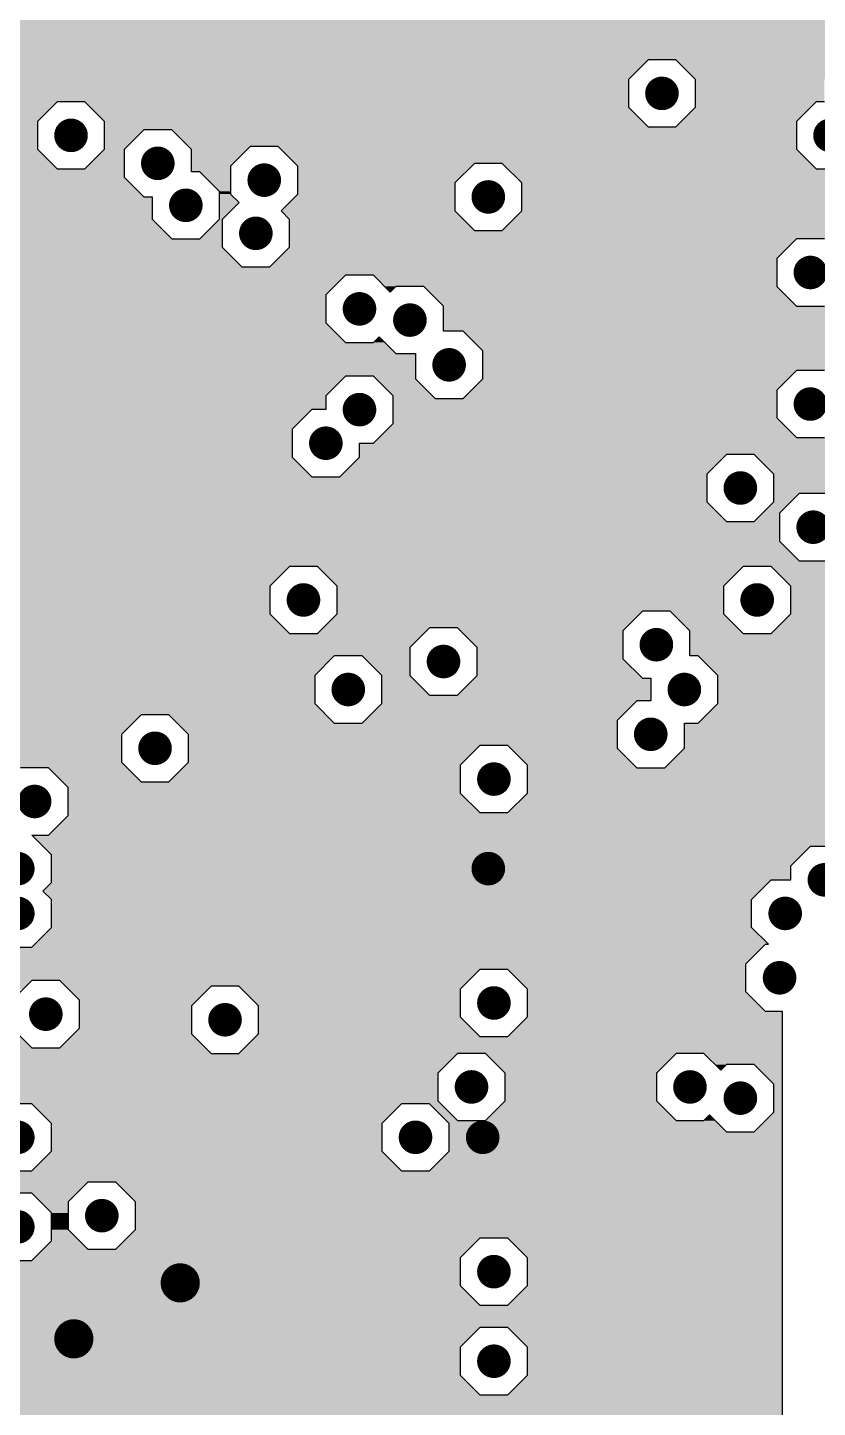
# Model space of a CAD drawing. Extents: x 295 to 953, y 10 to 290.
# Drawn here: x 611.83 to 640.03, y 111.55 to 160.85 of the extents above; entities that cross this region are included whole.
import ezdxf

# ---------------------------------------------------------------- set-up
doc = ezdxf.new("R2010")
doc.units = 0
doc.header["$LTSCALE"] = 5
doc.header["$MEASUREMENT"] = 0
doc.layers.get('0').update_dxf_attribs({"linetype": 'CONTINUOUS', "lineweight": 25})
doc.layers.add('17_GND_GBR', color=3, linetype='CONTINUOUS')

msp = doc.modelspace()

# ---------------------------------------------------------------- linework, layer by layer
for points, const_width in [([(634.178, 158.5, 1), (634.778, 158.5, 1)], 0.6), ([(613.078, 157, 1), (613.678, 157, 1)], 0.6), ([(640.178, 157, 1), (640.778, 157, 1)], 0.6), ([(616.178, 156, 1), (616.778, 156, 1)], 0.6), ([(619.978, 155.4, 1), (620.578, 155.4, 1)], 0.6), ([(627.978, 154.8, 1), (628.578, 154.8, 1)], 0.6), ([(617.178, 154.5, 1), (617.778, 154.5, 1)], 0.6), ([(619.678, 153.5, 1), (620.278, 153.5, 1)], 0.6), ([(639.478, 152.1, 1), (640.078, 152.1, 1)], 0.6), ([(623.378, 150.8, 1), (623.978, 150.8, 1)], 0.6), ([(625.178, 150.4, 1), (625.778, 150.4, 1)], 0.6), ([(626.578, 148.8, 1), (627.178, 148.8, 1)], 0.6), ([(639.478, 147.4, 1), (640.078, 147.4, 1)], 0.6), ([(623.378, 147.2, 1), (623.978, 147.2, 1)], 0.6), ([(622.178, 146, 1), (622.778, 146, 1)], 0.6), ([(636.978, 144.4, 1), (637.578, 144.4, 1)], 0.6), ([(639.578, 143, 1), (640.178, 143, 1)], 0.6), ([(621.378, 140.4, 1), (621.978, 140.4, 1)], 0.6), ([(637.578, 140.4, 1), (638.178, 140.4, 1)], 0.6), ([(633.978, 138.8, 1), (634.578, 138.8, 1)], 0.6), ([(626.378, 138.2, 1), (626.978, 138.2, 1)], 0.6), ([(622.978, 137.2, 1), (623.578, 137.2, 1)], 0.6), ([(634.978, 137.2, 1), (635.578, 137.2, 1)], 0.6), ([(633.778, 135.6, 1), (634.378, 135.6, 1)], 0.6), ([(616.078, 135.1, 1), (616.678, 135.1, 1)], 0.6), ([(628.178, 134, 1), (628.778, 134, 1)], 0.6), ([(611.778, 133.2, 1), (612.378, 133.2, 1)], 0.6), ([(611.178, 130.8, 1), (611.778, 130.8, 1)], 0.6), ([(627.978, 130.8, 1), (628.578, 130.8, 1)], 0.6), ([(639.978, 130.4, 1), (640.578, 130.4, 1)], 0.6), ([(611.178, 129.2, 1), (611.778, 129.2, 1)], 0.6), ([(638.578, 129.2, 1), (639.178, 129.2, 1)], 0.6), ([(638.378, 126.9, 1), (638.978, 126.9, 1)], 0.6), ([(628.178, 126, 1), (628.778, 126, 1)], 0.6), ([(612.178, 125.6, 1), (612.778, 125.6, 1)], 0.6), ([(618.578, 125.4, 1), (619.178, 125.4, 1)], 0.6), ([(627.378, 123, 1), (627.978, 123, 1)], 0.6), ([(635.178, 123, 1), (635.778, 123, 1)], 0.6), ([(636.978, 122.6, 1), (637.578, 122.6, 1)], 0.6), ([(611.178, 121.2, 1), (611.778, 121.2, 1)], 0.6), ([(625.378, 121.2, 1), (625.978, 121.2, 1)], 0.6), ([(627.778, 121.2, 1), (628.378, 121.2, 1)], 0.6), ([(614.178, 118.4, 1), (614.778, 118.4, 1)], 0.6), ([(611.178, 118, 1), (611.778, 118, 1)], 0.6), ([(628.178, 116.4, 1), (628.778, 116.4, 1)], 0.6), ([(616.928, 116, 1), (617.628, 116, 1)], 0.7), ([(613.128, 114, 1), (613.828, 114, 1)], 0.7), ([(628.178, 113.2, 1), (628.778, 113.2, 1)], 0.6)]:
    msp.add_lwpolyline(points, format="xyb", close=True, dxfattribs=dict(const_width=const_width))
at = {"layer": '17_GND_GBR', "color": 7}
for p, q in [((633.98, 159.7), (633.278, 158.998)), ((634.976, 159.7), (633.98, 159.7)), ((635.678, 158.998), (634.976, 159.7)), ((633.278, 158.998), (633.278, 158.002)), ((635.678, 158.002), (635.678, 158.998)), ((612.88, 158.2), (612.178, 157.498)), ((613.876, 158.2), (612.88, 158.2)), ((614.578, 157.498), (613.876, 158.2)), ((633.278, 158.002), (633.98, 157.3)), ((634.976, 157.3), (635.678, 158.002)), ((639.98, 158.2), (639.278, 157.498)), ((640.278, 158.2), (639.98, 158.2)), ((612.178, 157.498), (612.178, 156.502)), ((614.578, 156.502), (614.578, 157.498)), ((633.98, 157.3), (634.976, 157.3)), ((639.278, 157.498), (639.278, 156.502)), ((615.98, 157.2), (615.278, 156.498)), ((616.976, 157.2), (615.98, 157.2)), ((617.678, 156.498), (616.976, 157.2)), ((612.178, 156.502), (612.88, 155.8)), ((613.876, 155.8), (614.578, 156.502)), ((615.278, 156.498), (615.278, 155.502)), ((617.678, 155.7), (617.678, 156.498)), ((619.78, 156.6), (619.078, 155.898)), ((620.776, 156.6), (619.78, 156.6)), ((621.478, 155.898), (620.776, 156.6)), ((639.278, 156.502), (639.98, 155.8)), ((612.88, 155.8), (613.876, 155.8)), ((619.078, 155.898), (619.078, 154.902)), ((621.478, 154.902), (621.478, 155.898)), ((627.78, 156), (627.078, 155.298)), ((628.776, 156), (627.78, 156)), ((629.478, 155.298), (628.776, 156)), ((639.98, 155.8), (640.976, 155.8)), ((615.278, 155.502), (615.98, 154.8)), ((617.976, 155.7), (617.678, 155.7)), ((618.678, 154.998), (617.976, 155.7)), ((627.078, 155.298), (627.078, 154.302)), ((629.478, 154.302), (629.478, 155.298)), ((618.678, 154.002), (618.678, 154.998)), ((619.078, 154.902), (619.38, 154.6)), ((620.876, 154.3), (621.478, 154.902)), ((615.98, 154.8), (616.278, 154.8)), ((616.278, 154.8), (616.278, 154.002)), ((619.38, 154.6), (618.778, 153.998)), ((616.278, 154.002), (616.98, 153.3)), ((617.976, 153.3), (618.678, 154.002)), ((618.778, 153.998), (618.778, 153.002)), ((621.178, 153.998), (620.876, 154.3)), ((621.178, 153.002), (621.178, 153.998)), ((627.078, 154.302), (627.78, 153.6)), ((628.776, 153.6), (629.478, 154.302)), ((627.78, 153.6), (628.776, 153.6)), ((616.98, 153.3), (617.976, 153.3)), ((618.778, 153.002), (619.48, 152.3)), ((620.476, 152.3), (621.178, 153.002)), ((639.28, 153.3), (638.578, 152.598)), ((640.276, 153.3), (639.28, 153.3)), ((638.578, 152.598), (638.578, 151.602)), ((619.48, 152.3), (620.476, 152.3)), ((623.18, 152), (622.478, 151.298)), ((624.176, 152), (623.18, 152)), ((624.778, 151.398), (624.176, 152)), ((624.98, 151.6), (624.778, 151.398)), ((625.976, 151.6), (624.98, 151.6)), ((626.678, 150.898), (625.976, 151.6)), ((638.578, 151.602), (639.28, 150.9)), ((622.478, 151.298), (622.478, 150.302)), ((626.678, 150), (626.678, 150.898)), ((639.28, 150.9), (640.276, 150.9)), ((622.478, 150.302), (623.18, 149.6)), ((627.376, 150), (626.678, 150)), ((628.078, 149.298), (627.376, 150)), ((623.18, 149.6), (624.176, 149.6)), ((624.176, 149.6), (624.378, 149.802)), ((624.378, 149.802), (624.98, 149.2)), ((624.98, 149.2), (625.678, 149.2)), ((625.678, 149.2), (625.678, 148.302)), ((628.078, 148.302), (628.078, 149.298)), ((623.18, 148.4), (622.478, 147.698)), ((624.176, 148.4), (623.18, 148.4)), ((624.878, 147.698), (624.176, 148.4)), ((639.28, 148.6), (638.578, 147.898)), ((640.276, 148.6), (639.28, 148.6)), ((625.678, 148.302), (626.38, 147.6)), ((627.376, 147.6), (628.078, 148.302)), ((622.478, 147.698), (622.478, 147.2)), ((624.878, 146.702), (624.878, 147.698)), ((626.38, 147.6), (627.376, 147.6)), ((638.578, 147.898), (638.578, 146.902)), ((621.98, 147.2), (621.278, 146.498)), ((622.478, 147.2), (621.98, 147.2)), ((621.278, 146.498), (621.278, 145.502)), ((624.176, 146), (624.878, 146.702)), ((638.578, 146.902), (639.28, 146.2)), ((623.678, 146), (624.176, 146)), ((623.678, 145.502), (623.678, 146)), ((639.28, 146.2), (640.276, 146.2)), ((621.278, 145.502), (621.98, 144.8)), ((622.976, 144.8), (623.678, 145.502)), ((636.78, 145.6), (636.078, 144.898)), ((637.776, 145.6), (636.78, 145.6)), ((638.478, 144.898), (637.776, 145.6)), ((621.98, 144.8), (622.976, 144.8)), ((636.078, 144.898), (636.078, 143.902)), ((638.478, 143.902), (638.478, 144.898)), ((639.38, 144.2), (638.678, 143.498)), ((640.376, 144.2), (639.38, 144.2)), ((636.078, 143.902), (636.78, 143.2)), ((637.776, 143.2), (638.478, 143.902)), ((638.678, 143.498), (638.678, 142.502)), ((636.78, 143.2), (637.776, 143.2)), ((638.678, 142.502), (639.38, 141.8)), ((621.18, 141.6), (620.478, 140.898)), ((622.176, 141.6), (621.18, 141.6)), ((622.878, 140.898), (622.176, 141.6)), ((637.38, 141.6), (636.678, 140.898)), ((638.376, 141.6), (637.38, 141.6)), ((639.078, 140.898), (638.376, 141.6)), ((639.38, 141.8), (640.376, 141.8)), ((620.478, 140.898), (620.478, 139.902)), ((622.878, 139.902), (622.878, 140.898)), ((636.678, 140.898), (636.678, 139.902)), ((639.078, 139.902), (639.078, 140.898)), ((620.478, 139.902), (621.18, 139.2)), ((622.176, 139.2), (622.878, 139.902)), ((633.78, 140), (633.078, 139.298)), ((634.776, 140), (633.78, 140)), ((635.478, 139.298), (634.776, 140)), ((636.678, 139.902), (637.38, 139.2)), ((638.376, 139.2), (639.078, 139.902)), ((621.18, 139.2), (622.176, 139.2)), ((626.18, 139.4), (625.478, 138.698)), ((627.176, 139.4), (626.18, 139.4)), ((627.878, 138.698), (627.176, 139.4)), ((633.078, 139.298), (633.078, 138.302)), ((635.478, 138.4), (635.478, 139.298)), ((637.38, 139.2), (638.376, 139.2)), ((625.478, 138.698), (625.478, 137.702)), ((627.878, 137.702), (627.878, 138.698)), ((622.78, 138.4), (622.078, 137.698)), ((623.776, 138.4), (622.78, 138.4)), ((624.478, 137.698), (623.776, 138.4)), ((633.078, 138.302), (633.78, 137.6)), ((635.776, 138.4), (635.478, 138.4)), ((636.478, 137.698), (635.776, 138.4)), ((622.078, 137.698), (622.078, 136.702)), ((624.478, 136.702), (624.478, 137.698)), ((625.478, 137.702), (626.18, 137)), ((627.176, 137), (627.878, 137.702)), ((633.78, 137.6), (634.078, 137.6)), ((634.078, 137.6), (634.078, 136.8)), ((636.478, 136.702), (636.478, 137.698)), ((622.078, 136.702), (622.78, 136)), ((623.776, 136), (624.478, 136.702)), ((626.18, 137), (627.176, 137)), ((633.58, 136.8), (632.878, 136.098)), ((634.078, 136.8), (633.58, 136.8)), ((635.776, 136), (636.478, 136.702)), ((615.88, 136.3), (615.178, 135.598)), ((616.876, 136.3), (615.88, 136.3)), ((617.578, 135.598), (616.876, 136.3)), ((632.878, 136.098), (632.878, 135.102)), ((615.178, 135.598), (615.178, 134.602)), ((617.578, 134.602), (617.578, 135.598)), ((622.78, 136), (623.776, 136)), ((635.278, 136), (635.776, 136)), ((635.278, 135.102), (635.278, 136)), ((627.98, 135.2), (627.278, 134.498)), ((628.976, 135.2), (627.98, 135.2)), ((629.678, 134.498), (628.976, 135.2)), ((632.878, 135.102), (633.58, 134.4)), ((634.576, 134.4), (635.278, 135.102)), ((615.178, 134.602), (615.88, 133.9)), ((616.876, 133.9), (617.578, 134.602)), ((612.576, 134.4), (611.58, 134.4)), ((613.278, 133.698), (612.576, 134.4)), ((627.278, 134.498), (627.278, 133.502)), ((629.678, 133.502), (629.678, 134.498)), ((633.58, 134.4), (634.576, 134.4)), ((613.278, 132.702), (613.278, 133.698)), ((615.88, 133.9), (616.876, 133.9)), ((627.278, 133.502), (627.98, 132.8)), ((628.976, 132.8), (629.678, 133.502)), ((612.576, 132), (613.278, 132.702)), ((627.98, 132.8), (628.976, 132.8)), ((611.976, 132), (612.576, 132)), ((612.678, 131.298), (611.976, 132)), ((612.678, 130.302), (612.678, 131.298)), ((639.078, 130.898), (639.78, 131.6)), ((639.78, 131.6), (640.776, 131.6)), ((639.078, 130.4), (639.078, 130.898)), ((612.376, 130), (612.678, 130.302)), ((637.678, 129.698), (638.38, 130.4)), ((638.38, 130.4), (639.078, 130.4)), ((612.678, 129.698), (612.376, 130)), ((612.678, 128.702), (612.678, 129.698)), ((637.678, 128.702), (637.678, 129.698)), ((611.976, 128), (612.678, 128.702)), ((638.28, 128.1), (637.678, 128.702)), ((610.98, 128), (611.976, 128)), ((637.478, 127.398), (638.18, 128.1)), ((638.18, 128.1), (638.28, 128.1)), ((627.98, 127.2), (627.278, 126.498)), ((628.976, 127.2), (627.98, 127.2)), ((629.678, 126.498), (628.976, 127.2)), ((637.478, 126.402), (637.478, 127.398)), ((611.98, 126.8), (611.278, 126.098)), ((612.976, 126.8), (611.98, 126.8)), ((613.678, 126.098), (612.976, 126.8)), ((618.38, 126.6), (617.678, 125.898)), ((619.376, 126.6), (618.38, 126.6)), ((620.078, 125.898), (619.376, 126.6)), ((627.278, 126.498), (627.278, 125.502)), ((629.678, 125.502), (629.678, 126.498)), ((638.18, 125.7), (637.478, 126.402)), ((613.678, 125.102), (613.678, 126.098)), ((617.678, 125.898), (617.678, 124.902)), ((620.078, 124.902), (620.078, 125.898)), ((627.278, 125.502), (627.98, 124.8)), ((628.976, 124.8), (629.678, 125.502)), ((638.778, 125.7), (638.18, 125.7)), ((638.778, 84.3), (638.778, 125.7)), ((611.278, 125.102), (611.98, 124.4)), ((612.976, 124.4), (613.678, 125.102)), ((617.678, 124.902), (618.38, 124.2)), ((619.376, 124.2), (620.078, 124.902)), ((627.98, 124.8), (628.976, 124.8)), ((611.98, 124.4), (612.976, 124.4)), ((618.38, 124.2), (619.376, 124.2)), ((627.18, 124.2), (626.478, 123.498)), ((628.176, 124.2), (627.18, 124.2)), ((628.878, 123.498), (628.176, 124.2)), ((634.98, 124.2), (634.278, 123.498)), ((635.976, 124.2), (634.98, 124.2)), ((636.578, 123.598), (635.976, 124.2)), ((636.78, 123.8), (636.578, 123.598)), ((637.776, 123.8), (636.78, 123.8)), ((638.478, 123.098), (637.776, 123.8)), ((626.478, 123.498), (626.478, 122.502)), ((628.878, 122.502), (628.878, 123.498)), ((634.278, 123.498), (634.278, 122.502)), ((638.478, 122.102), (638.478, 123.098)), ((611.976, 122.4), (610.98, 122.4)), ((612.678, 121.698), (611.976, 122.4)), ((625.18, 122.4), (624.478, 121.698)), ((626.176, 122.4), (625.18, 122.4)), ((626.878, 121.698), (626.176, 122.4)), ((626.478, 122.502), (627.18, 121.8)), ((628.176, 121.8), (628.878, 122.502)), ((634.278, 122.502), (634.98, 121.8)), ((627.18, 121.8), (628.176, 121.8)), ((634.98, 121.8), (635.976, 121.8)), ((635.976, 121.8), (636.178, 122.002)), ((636.178, 122.002), (636.78, 121.4)), ((637.776, 121.4), (638.478, 122.102)), ((612.678, 120.702), (612.678, 121.698)), ((624.478, 121.698), (624.478, 120.702)), ((626.878, 120.702), (626.878, 121.698)), ((636.78, 121.4), (637.776, 121.4)), ((611.976, 120), (612.678, 120.702)), ((624.478, 120.702), (625.18, 120)), ((626.176, 120), (626.878, 120.702)), ((610.98, 120), (611.976, 120)), ((625.18, 120), (626.176, 120)), ((613.98, 119.6), (613.278, 118.898)), ((614.976, 119.6), (613.98, 119.6)), ((615.678, 118.898), (614.976, 119.6)), ((611.976, 119.2), (610.98, 119.2)), ((612.678, 118.498), (611.976, 119.2)), ((613.278, 118.898), (613.278, 117.902)), ((615.678, 117.902), (615.678, 118.898)), ((612.678, 117.502), (612.678, 118.498)), ((613.278, 117.902), (613.98, 117.2)), ((614.976, 117.2), (615.678, 117.902)), ((611.976, 116.8), (612.678, 117.502)), ((627.98, 117.6), (627.278, 116.898)), ((628.976, 117.6), (627.98, 117.6)), ((629.678, 116.898), (628.976, 117.6)), ((613.98, 117.2), (614.976, 117.2)), ((627.278, 116.898), (627.278, 115.902)), ((629.678, 115.902), (629.678, 116.898)), ((610.98, 116.8), (611.976, 116.8)), ((627.278, 115.902), (627.98, 115.2)), ((628.976, 115.2), (629.678, 115.902)), ((627.98, 115.2), (628.976, 115.2)), ((627.98, 114.4), (627.278, 113.698)), ((628.976, 114.4), (627.98, 114.4)), ((629.678, 113.698), (628.976, 114.4)), ((627.278, 113.698), (627.278, 112.702)), ((629.678, 112.702), (629.678, 113.698)), ((627.278, 112.702), (627.98, 112)), ((628.976, 112), (629.678, 112.702)), ((627.98, 112), (628.976, 112))]:
    msp.add_line(p, q, dxfattribs=at)
for points in [[(572.678, 160.502), (572.678, 161.2), (645.282, 160.502), (645.98, 161.2)], [(572.572, 160.396), (572.674, 160.498), (645.278, 160.396), (645.278, 160.498)], [(572.714, 160.39), (572.572, 160.396), (645.278, 160.39), (645.278, 160.396)], [(572.674, 160.498), (572.678, 160.502), (645.278, 160.498), (645.282, 160.502)], [(572.946, 160.354), (572.714, 160.39), (645.278, 160.354), (645.278, 160.39)], [(573.176, 160.298), (572.946, 160.354), (645.278, 160.298), (645.278, 160.354)], [(573.396, 160.218), (573.176, 160.298), (645.278, 160.218), (645.278, 160.298)], [(573.61, 160.118), (573.396, 160.218), (645.278, 160.118), (645.278, 160.218)], [(573.639, 160.1), (573.61, 160.118), (645.278, 160.1), (645.278, 160.118)], [(596.376, 159.7), (595.976, 160.1), (645.278, 159.7), (645.278, 160.1)], [(596.678, 159.398), (596.376, 159.7), (633.678, 159.398), (633.98, 159.7)], [(596.376, 159.7), (596.376, 159.7), (633.98, 159.7), (634.976, 159.7)], [(596.678, 158.998), (596.678, 159.398), (633.278, 158.998), (633.678, 159.398)], [(635.678, 158.998), (634.976, 159.7), (640.278, 158.998), (640.98, 159.7)], [(634.976, 159.7), (634.976, 159.7), (640.98, 159.7), (641.976, 159.7)], [(596.678, 158.402), (596.678, 158.998), (633.278, 158.402), (633.278, 158.998)], [(635.678, 158.2), (635.678, 158.998), (640.278, 158.2), (640.278, 158.998)], [(596.476, 158.2), (596.678, 158.402), (633.278, 158.2), (633.278, 158.402)], [(595.976, 157.7), (596.476, 158.2), (612.38, 157.7), (612.88, 158.2)], [(596.476, 158.2), (596.476, 158.2), (612.88, 158.2), (613.876, 158.2)], [(614.074, 158.002), (613.876, 158.2), (633.278, 158.002), (633.278, 158.2)], [(614.578, 157.498), (614.074, 158.002), (633.782, 157.498), (633.278, 158.002)], [(635.174, 157.498), (635.678, 158.002), (639.278, 157.498), (639.782, 158.002)], [(635.678, 158.002), (635.678, 158.2), (639.782, 158.002), (639.98, 158.2)], [(635.678, 158.2), (635.678, 158.2), (639.98, 158.2), (640.278, 158.2)], [(574.842, 157.6), (574.858, 157.7), (612.28, 157.6), (612.38, 157.7)], [(589.678, 157.498), (589.576, 157.6), (612.178, 157.498), (612.28, 157.6)], [(590.278, 156.898), (589.678, 157.498), (612.178, 156.898), (612.178, 157.498)], [(614.578, 157.3), (614.578, 157.498), (633.98, 157.3), (633.782, 157.498)], [(614.578, 157.2), (614.578, 157.3), (639.278, 157.2), (639.278, 157.3)], [(614.578, 157.3), (614.578, 157.3), (634.776, 157.3), (633.98, 157.3)], [(634.976, 157.3), (635.174, 157.498), (639.278, 157.3), (639.278, 157.498)], [(590.278, 156.502), (590.278, 156.898), (612.178, 156.502), (612.178, 156.898)], [(614.578, 156.502), (614.578, 157.2), (615.282, 156.502), (615.98, 157.2)], [(614.578, 157.2), (614.578, 157.2), (615.98, 157.2), (616.976, 157.2)], [(617.576, 156.6), (616.976, 157.2), (639.278, 156.6), (639.278, 157.2)], [(590.278, 156.106), (590.278, 156.502), (612.576, 156.106), (612.178, 156.502)], [(613.876, 155.8), (614.574, 156.498), (615.278, 155.8), (615.278, 156.498)], [(614.574, 156.498), (614.578, 156.502), (615.278, 156.498), (615.282, 156.502)], [(617.678, 156.498), (617.576, 156.6), (619.678, 156.498), (619.78, 156.6)], [(617.576, 156.6), (617.576, 156.6), (619.78, 156.6), (620.776, 156.6)], [(617.678, 155.898), (617.678, 156.498), (619.078, 155.898), (619.678, 156.498)], [(620.874, 156.502), (620.776, 156.6), (639.278, 156.502), (639.278, 156.6)], [(621.376, 156), (620.874, 156.502), (639.78, 156), (639.278, 156.502)], [(589.976, 155.6), (590.176, 155.8), (615.278, 155.6), (615.278, 155.8)], [(590.176, 155.8), (590.278, 155.902), (612.88, 155.8), (612.778, 155.902)], [(590.278, 155.902), (590.278, 156.106), (612.778, 155.902), (612.576, 156.106)], [(617.678, 155.7), (617.678, 155.898), (619.078, 155.7), (619.078, 155.898)], [(621.478, 155.898), (621.376, 156), (627.678, 155.898), (627.78, 156)], [(621.376, 156), (621.376, 156), (627.78, 156), (628.776, 156)], [(621.478, 155.298), (621.478, 155.898), (627.078, 155.298), (627.678, 155.898)], [(628.976, 155.8), (628.776, 156), (639.98, 155.8), (639.78, 156)], [(629.478, 155.298), (628.976, 155.8), (668.778, 155.298), (669.28, 155.8)], [(628.976, 155.8), (628.976, 155.8), (640.276, 155.8), (639.98, 155.8)], [(589.576, 155.2), (589.878, 155.502), (615.58, 155.2), (615.278, 155.502)], [(589.878, 155.502), (589.976, 155.6), (615.278, 155.502), (615.278, 155.6)], [(618.678, 154.998), (617.976, 155.7), (619.078, 154.998), (619.078, 155.7)], [(621.478, 154.902), (621.478, 155.298), (627.078, 154.902), (627.078, 155.298)], [(629.478, 154.302), (629.478, 155.298), (668.778, 154.302), (668.778, 155.298)], [(553.678, 154.8), (553.678, 155.2), (615.98, 154.8), (615.58, 155.2)], [(618.678, 154.902), (618.678, 154.998), (619.078, 154.902), (619.078, 154.998)], [(618.678, 154.6), (618.678, 154.902), (619.38, 154.6), (619.078, 154.902)], [(620.878, 154.302), (621.478, 154.902), (627.078, 154.302), (627.078, 154.902)], [(553.678, 154.002), (553.678, 154.8), (616.278, 154.002), (616.278, 154.8)], [(553.678, 154.8), (553.678, 154.8), (616.278, 154.8), (615.98, 154.8)], [(618.678, 154.002), (618.678, 154.6), (618.782, 154.002), (619.38, 154.6)], [(553.678, 153.406), (553.678, 154.002), (616.876, 153.406), (616.278, 154.002)], [(617.976, 153.3), (618.674, 153.998), (618.778, 153.3), (618.778, 153.998)], [(618.674, 153.998), (618.678, 154.002), (618.778, 153.998), (618.782, 154.002)], [(620.876, 154.3), (620.878, 154.302), (627.08, 154.3), (627.078, 154.302)], [(621.178, 153.998), (620.876, 154.3), (627.382, 153.998), (627.08, 154.3)], [(621.178, 153.6), (621.178, 153.998), (627.78, 153.6), (627.382, 153.998)], [(628.976, 153.8), (629.478, 154.302), (669.28, 153.8), (668.778, 154.302)], [(553.678, 153.3), (553.678, 153.406), (616.98, 153.3), (616.876, 153.406)], [(621.178, 153.3), (621.178, 153.6), (794.278, 153.3), (794.278, 153.6)], [(628.776, 153.6), (628.976, 153.8), (669.48, 153.6), (669.28, 153.8)], [(553.678, 153.002), (553.678, 153.3), (618.778, 153.002), (618.778, 153.3)], [(553.678, 152.406), (553.678, 153.002), (619.376, 152.406), (618.778, 153.002)], [(620.774, 152.598), (621.178, 153.002), (638.578, 152.598), (638.982, 153.002)], [(621.178, 153.002), (621.178, 153.3), (638.982, 153.002), (639.28, 153.3)], [(621.178, 153.3), (621.178, 153.3), (639.28, 153.3), (640.276, 153.3)], [(553.678, 152.3), (553.678, 152.406), (619.48, 152.3), (619.376, 152.406)], [(620.476, 152.3), (620.774, 152.598), (638.578, 152.3), (638.578, 152.598)], [(553.678, 152), (553.678, 152.3), (638.578, 152), (638.578, 152.3)], [(553.678, 151.298), (553.678, 152), (622.478, 151.298), (623.18, 152)], [(553.678, 152), (553.678, 152), (623.18, 152), (624.176, 152)], [(624.574, 151.602), (624.176, 152), (638.578, 151.602), (638.578, 152)], [(624.576, 151.6), (624.574, 151.602), (638.58, 151.6), (638.578, 151.602)], [(624.778, 151.398), (624.576, 151.6), (624.778, 151.398), (624.98, 151.6)], [(624.576, 151.6), (624.576, 151.6), (624.98, 151.6), (625.976, 151.6)], [(626.676, 150.9), (625.976, 151.6), (639.28, 150.9), (638.58, 151.6)], [(553.678, 150.302), (553.678, 151.298), (622.478, 150.302), (622.478, 151.298)], [(626.678, 150.898), (626.676, 150.9), (649.278, 150.898), (649.28, 150.9)], [(626.676, 150.9), (626.676, 150.9), (640.276, 150.9), (639.28, 150.9)], [(626.678, 150.298), (626.678, 150.898), (648.678, 150.298), (649.278, 150.898)], [(553.678, 149.6), (553.678, 150.302), (623.18, 149.6), (622.478, 150.302)], [(626.678, 150.2), (626.678, 150.298), (648.678, 150.2), (648.678, 150.298)], [(626.678, 150), (626.678, 150.2), (646.58, 150), (646.78, 150.2)], [(626.678, 150.2), (626.678, 150.2), (646.78, 150.2), (647.776, 150.2)], [(627.878, 149.498), (627.376, 150), (646.078, 149.498), (646.58, 150)], [(553.678, 149.2), (553.678, 149.6), (624.98, 149.2), (624.58, 149.6)], [(553.678, 149.6), (553.678, 149.6), (624.176, 149.6), (623.18, 149.6)], [(624.176, 149.6), (624.378, 149.802), (624.58, 149.6), (624.378, 149.802)], [(628.078, 149.298), (627.878, 149.498), (646.078, 149.298), (646.078, 149.498)], [(553.678, 148.6), (553.678, 149.2), (625.678, 148.6), (625.678, 149.2)], [(553.678, 149.2), (553.678, 149.2), (625.678, 149.2), (624.98, 149.2)], [(628.078, 148.6), (628.078, 149.298), (646.078, 148.6), (646.078, 149.298)], [(590.176, 148.4), (589.976, 148.6), (625.678, 148.4), (625.678, 148.6)], [(596.176, 147.8), (595.576, 148.4), (622.58, 147.8), (623.18, 148.4)], [(595.576, 148.4), (595.576, 148.4), (623.18, 148.4), (624.176, 148.4)], [(624.274, 148.302), (624.176, 148.4), (625.678, 148.302), (625.678, 148.4)], [(628.078, 148.302), (628.078, 148.6), (638.982, 148.302), (639.28, 148.6)], [(628.078, 148.6), (628.078, 148.6), (639.28, 148.6), (640.276, 148.6)], [(624.878, 147.698), (624.274, 148.302), (626.282, 147.698), (625.678, 148.302)], [(627.674, 147.898), (628.078, 148.302), (638.578, 147.898), (638.982, 148.302)], [(597.878, 147.698), (597.776, 147.8), (622.478, 147.698), (622.58, 147.8)], [(598.376, 147.2), (597.878, 147.698), (622.478, 147.2), (622.478, 147.698)], [(624.878, 147.6), (624.878, 147.698), (626.38, 147.6), (626.282, 147.698)], [(624.878, 146.902), (624.878, 147.6), (638.578, 146.902), (638.578, 147.6)], [(624.878, 147.6), (624.878, 147.6), (627.176, 147.6), (626.38, 147.6)], [(627.376, 147.6), (627.674, 147.898), (638.578, 147.6), (638.578, 147.898)], [(598.478, 147.098), (598.376, 147.2), (621.878, 147.098), (621.98, 147.2)], [(598.376, 147.2), (598.376, 147.2), (621.98, 147.2), (622.478, 147.2)], [(598.478, 146.498), (598.478, 147.098), (621.278, 146.498), (621.878, 147.098)], [(598.478, 146.102), (598.478, 146.498), (621.278, 146.102), (621.278, 146.498)], [(624.376, 146.2), (624.878, 146.702), (639.28, 146.2), (638.778, 146.702)], [(624.878, 146.702), (624.878, 146.902), (638.778, 146.702), (638.578, 146.902)], [(598.376, 146), (598.478, 146.102), (621.278, 146), (621.278, 146.102)], [(599.674, 145.502), (599.176, 146), (621.278, 145.502), (621.278, 146)], [(623.678, 145.8), (623.678, 146), (645.18, 145.8), (644.98, 146)], [(623.678, 146), (623.678, 146), (623.776, 146), (623.678, 146)], [(624.176, 146), (624.376, 146.2), (644.98, 146), (644.78, 146.2)], [(599.878, 145.298), (599.674, 145.502), (621.482, 145.298), (621.278, 145.502)], [(623.074, 144.898), (623.678, 145.502), (636.078, 144.898), (636.682, 145.502)], [(623.678, 145.69), (623.678, 145.8), (684.38, 145.69), (684.27, 145.8)], [(623.678, 145.6), (623.678, 145.69), (693.878, 145.6), (693.878, 145.69)], [(623.678, 145.69), (623.678, 145.69), (684.576, 145.69), (684.38, 145.69)], [(623.678, 145.502), (623.678, 145.6), (636.682, 145.502), (636.78, 145.6)], [(623.678, 145.6), (623.678, 145.6), (636.78, 145.6), (637.776, 145.6)], [(638.478, 144.898), (637.776, 145.6), (693.878, 144.898), (693.878, 145.6)], [(599.878, 144.8), (599.878, 145.298), (621.98, 144.8), (621.482, 145.298)], [(599.878, 144.302), (599.878, 144.8), (636.078, 144.302), (636.078, 144.8)], [(599.878, 144.8), (599.878, 144.8), (622.176, 144.8), (621.98, 144.8)], [(622.976, 144.8), (623.074, 144.898), (636.078, 144.8), (636.078, 144.898)], [(638.478, 144.21), (638.478, 144.898), (693.878, 144.21), (693.878, 144.898)], [(599.478, 143.902), (599.576, 144), (636.078, 143.902), (636.078, 144)], [(599.576, 144), (599.878, 144.302), (636.078, 144), (636.078, 144.302)], [(638.478, 144.2), (638.478, 144.21), (693.888, 144.2), (693.878, 144.21)], [(638.478, 143.902), (638.478, 144.2), (639.082, 143.902), (639.38, 144.2)], [(638.478, 144.2), (638.478, 144.2), (639.38, 144.2), (640.376, 144.2)], [(553.678, 143.2), (553.678, 143.6), (636.78, 143.2), (636.38, 143.6)], [(599.176, 143.6), (599.478, 143.902), (636.38, 143.6), (636.078, 143.902)], [(637.776, 143.2), (638.074, 143.498), (638.678, 143.2), (638.678, 143.498)], [(638.074, 143.498), (638.376, 143.8), (638.678, 143.498), (638.98, 143.8)], [(638.376, 143.8), (638.478, 143.902), (638.98, 143.8), (639.082, 143.902)], [(607.274, 142.502), (606.576, 143.2), (638.678, 142.502), (638.678, 143.2)], [(607.278, 142.498), (607.274, 142.502), (638.682, 142.498), (638.678, 142.502)], [(607.278, 141.8), (607.278, 142.498), (639.38, 141.8), (638.682, 142.498)], [(606.674, 140.898), (607.278, 141.502), (620.478, 140.898), (621.082, 141.502)], [(607.278, 141.6), (607.278, 141.8), (647.678, 141.6), (647.678, 141.8)], [(607.278, 141.502), (607.278, 141.6), (621.082, 141.502), (621.18, 141.6)], [(607.278, 141.6), (607.278, 141.6), (621.18, 141.6), (622.176, 141.6)], [(622.878, 140.898), (622.176, 141.6), (636.678, 140.898), (637.38, 141.6)], [(622.176, 141.6), (622.176, 141.6), (637.38, 141.6), (638.376, 141.6)], [(638.776, 141.2), (638.376, 141.6), (647.678, 141.2), (647.678, 141.6)], [(639.078, 140.898), (638.776, 141.2), (646.678, 140.898), (646.98, 141.2)], [(638.776, 141.2), (638.776, 141.2), (646.98, 141.2), (647.678, 141.2)], [(593.678, 140.098), (592.976, 140.8), (620.478, 140.098), (620.478, 140.8)], [(606.576, 140.8), (606.674, 140.898), (620.478, 140.8), (620.478, 140.898)], [(622.878, 140), (622.878, 140.898), (636.678, 140), (636.678, 140.898)], [(639.078, 140.498), (639.078, 140.898), (646.278, 140.498), (646.678, 140.898)], [(593.678, 139.902), (593.678, 140.098), (620.478, 139.902), (620.478, 140.098)], [(639.078, 139.902), (639.078, 140.498), (646.278, 139.902), (646.278, 140.498)], [(593.678, 139.2), (593.678, 139.902), (621.18, 139.2), (620.478, 139.902)], [(622.376, 139.4), (622.878, 139.902), (633.18, 139.4), (633.682, 139.902)], [(622.878, 139.902), (622.878, 140), (633.682, 139.902), (633.78, 140)], [(622.878, 140), (622.878, 140), (633.78, 140), (634.776, 140)], [(634.874, 139.902), (634.776, 140), (636.678, 139.902), (636.678, 140)], [(635.478, 139.298), (634.874, 139.902), (637.282, 139.298), (636.678, 139.902)], [(638.376, 139.2), (638.776, 139.6), (645.18, 139.2), (645.58, 139.6)], [(638.776, 139.6), (639.078, 139.902), (646.278, 139.6), (646.278, 139.902)], [(638.776, 139.6), (638.776, 139.6), (645.58, 139.6), (646.278, 139.6)], [(593.274, 138.698), (593.678, 139.102), (625.478, 138.698), (625.882, 139.102)], [(593.678, 139.102), (593.678, 139.2), (625.882, 139.102), (625.98, 139.2)], [(622.176, 139.2), (622.376, 139.4), (625.98, 139.2), (626.18, 139.4)], [(622.376, 139.4), (622.376, 139.4), (626.18, 139.4), (627.176, 139.4)], [(627.278, 139.298), (627.176, 139.4), (633.078, 139.298), (633.18, 139.4)], [(627.878, 138.698), (627.278, 139.298), (633.078, 138.698), (633.078, 139.298)], [(635.478, 139.2), (635.478, 139.298), (637.38, 139.2), (637.282, 139.298)], [(635.478, 138.898), (635.478, 139.2), (644.878, 138.898), (645.18, 139.2)], [(592.976, 138.4), (593.274, 138.698), (625.478, 138.4), (625.478, 138.698)], [(627.878, 138.302), (627.878, 138.698), (633.078, 138.302), (633.078, 138.698)], [(635.478, 138.4), (635.478, 138.898), (644.878, 138.4), (644.878, 138.898)], [(584.678, 138.098), (584.376, 138.4), (622.478, 138.098), (622.78, 138.4)], [(584.376, 138.4), (584.376, 138.4), (622.78, 138.4), (623.776, 138.4)], [(584.678, 137.698), (584.678, 138.098), (622.078, 137.698), (622.478, 138.098)], [(624.474, 137.702), (623.776, 138.4), (625.478, 137.702), (625.478, 138.4)], [(627.878, 137.702), (627.878, 138.302), (633.678, 137.702), (633.078, 138.302)], [(636.274, 137.902), (635.776, 138.4), (644.878, 137.902), (644.878, 138.4)], [(584.678, 137.102), (584.678, 137.698), (622.078, 137.102), (622.078, 137.698)], [(624.478, 137.698), (624.474, 137.702), (625.482, 137.698), (625.478, 137.702)], [(624.478, 137.006), (624.478, 137.698), (626.176, 137.006), (625.482, 137.698)], [(627.176, 137), (627.776, 137.6), (634.078, 137), (634.078, 137.6)], [(627.776, 137.6), (627.878, 137.702), (633.78, 137.6), (633.678, 137.702)], [(627.776, 137.6), (627.776, 137.6), (634.078, 137.6), (633.78, 137.6)], [(636.478, 137.698), (636.274, 137.902), (645.082, 137.698), (644.878, 137.902)], [(636.478, 137.2), (636.478, 137.698), (645.58, 137.2), (645.082, 137.698)], [(584.576, 137), (584.678, 137.102), (622.078, 137), (622.078, 137.102)], [(636.478, 136.702), (636.478, 137.2), (649.882, 136.702), (650.38, 137.2)], [(588.274, 136.702), (587.976, 137), (622.078, 136.702), (622.078, 137)], [(588.676, 136.3), (588.274, 136.702), (622.48, 136.3), (622.078, 136.702)], [(623.874, 136.098), (624.478, 136.702), (632.878, 136.098), (633.482, 136.702)], [(624.478, 137), (624.478, 137.006), (626.18, 137), (626.176, 137.006)], [(624.478, 136.8), (624.478, 137), (634.078, 136.8), (634.078, 137)], [(624.478, 136.702), (624.478, 136.8), (633.482, 136.702), (633.58, 136.8)], [(624.478, 136.8), (624.478, 136.8), (633.58, 136.8), (634.078, 136.8)], [(635.976, 136.2), (636.474, 136.698), (649.878, 136.2), (649.878, 136.698)], [(636.474, 136.698), (636.478, 136.702), (649.878, 136.698), (649.882, 136.702)], [(588.678, 136.298), (588.676, 136.3), (615.878, 136.298), (615.88, 136.3)], [(588.676, 136.3), (588.676, 136.3), (615.88, 136.3), (616.876, 136.3)], [(588.678, 135.598), (588.678, 136.298), (615.178, 135.598), (615.878, 136.298)], [(617.176, 136), (616.876, 136.3), (622.78, 136), (622.48, 136.3)], [(623.776, 136), (623.874, 136.098), (632.878, 136), (632.878, 136.098)], [(635.776, 136), (635.976, 136.2), (649.878, 136), (649.878, 136.2)], [(588.678, 135.302), (588.678, 135.598), (615.178, 135.302), (615.178, 135.598)], [(617.578, 135.598), (617.176, 136), (632.878, 135.598), (632.878, 136)], [(617.176, 136), (617.176, 136), (623.276, 136), (622.78, 136)], [(617.578, 135.2), (617.578, 135.598), (632.878, 135.2), (632.878, 135.598)], [(635.278, 135.8), (635.278, 136), (649.878, 135.8), (649.878, 136)], [(635.278, 135.102), (635.278, 135.8), (648.882, 135.102), (649.58, 135.8)], [(635.278, 135.8), (635.278, 135.8), (649.58, 135.8), (649.878, 135.8)], [(588.576, 135.2), (588.678, 135.302), (615.178, 135.2), (615.178, 135.302)], [(592.174, 134.602), (591.576, 135.2), (615.178, 134.602), (615.178, 135.2)], [(617.578, 134.602), (617.578, 135.2), (627.382, 134.602), (627.98, 135.2)], [(617.578, 135.2), (617.578, 135.2), (627.98, 135.2), (628.976, 135.2)], [(629.074, 135.102), (628.976, 135.2), (632.878, 135.102), (632.878, 135.2)], [(629.678, 134.498), (629.074, 135.102), (633.482, 134.498), (632.878, 135.102)], [(634.576, 134.4), (635.274, 135.098), (648.878, 134.4), (648.878, 135.098)], [(635.274, 135.098), (635.278, 135.102), (648.878, 135.098), (648.882, 135.102)], [(592.176, 134.6), (592.174, 134.602), (615.18, 134.6), (615.178, 134.602)], [(605.576, 134.4), (605.376, 134.6), (615.38, 134.4), (615.18, 134.6)], [(617.474, 134.498), (617.578, 134.602), (627.278, 134.498), (627.382, 134.602)], [(605.576, 134.4), (605.576, 134.4), (611.58, 134.4), (612.576, 134.4)], [(613.076, 133.9), (612.576, 134.4), (615.88, 133.9), (615.38, 134.4)], [(616.876, 133.9), (617.474, 134.498), (627.278, 133.9), (627.278, 134.498)], [(629.678, 134.4), (629.678, 134.498), (633.58, 134.4), (633.482, 134.498)], [(629.678, 134.2), (629.678, 134.4), (648.878, 134.2), (648.878, 134.4)], [(629.678, 133.502), (629.678, 134.2), (647.682, 133.502), (648.38, 134.2)], [(629.678, 134.2), (629.678, 134.2), (648.38, 134.2), (648.878, 134.2)], [(613.278, 133.698), (613.076, 133.9), (627.278, 133.698), (627.278, 133.9)], [(613.278, 133.502), (613.278, 133.698), (627.278, 133.502), (627.278, 133.698)], [(613.278, 132.8), (613.278, 133.502), (627.98, 132.8), (627.278, 133.502)], [(628.976, 132.8), (629.674, 133.498), (647.678, 132.8), (647.678, 133.498)], [(629.674, 133.498), (629.678, 133.502), (647.678, 133.498), (647.682, 133.502)], [(613.078, 132.502), (613.278, 132.702), (647.678, 132.502), (647.678, 132.702)], [(613.278, 132.702), (613.278, 132.8), (647.678, 132.702), (647.678, 132.8)], [(613.278, 132.8), (613.278, 132.8), (628.976, 132.8), (627.98, 132.8)], [(612.576, 132), (612.976, 132.4), (646.18, 132), (646.58, 132.4)], [(612.976, 132.4), (613.078, 132.502), (647.78, 132.4), (647.678, 132.502)], [(612.976, 132.4), (612.976, 132.4), (646.58, 132.4), (647.576, 132.4)], [(612.278, 131.698), (611.976, 132), (645.878, 131.698), (646.18, 132)], [(612.376, 131.6), (612.278, 131.698), (645.878, 131.6), (645.878, 131.698)], [(612.678, 131.298), (612.376, 131.6), (639.478, 131.298), (639.78, 131.6)], [(612.376, 131.6), (612.376, 131.6), (639.78, 131.6), (640.776, 131.6)], [(612.678, 130.898), (612.678, 131.298), (639.078, 130.898), (639.478, 131.298)], [(612.678, 130.4), (612.678, 130.898), (639.078, 130.4), (639.078, 130.898)], [(612.376, 130), (612.678, 130.302), (637.98, 130), (638.282, 130.302)], [(612.678, 130.302), (612.678, 130.4), (638.282, 130.302), (638.38, 130.4)], [(612.678, 130.4), (612.678, 130.4), (638.38, 130.4), (639.078, 130.4)], [(612.678, 129.698), (612.376, 130), (637.678, 129.698), (637.98, 130)], [(612.678, 128.702), (612.678, 129.698), (637.678, 128.702), (637.678, 129.698)], [(612.076, 128.1), (612.678, 128.702), (638.279, 128.1), (637.678, 128.702)], [(553.678, 127.398), (553.678, 128), (637.478, 127.398), (638.08, 128)], [(611.976, 128), (612.076, 128.1), (638.08, 128), (638.18, 128.1)], [(612.076, 128.1), (612.076, 128.1), (638.18, 128.1), (638.279, 128.1)], [(553.678, 127.2), (553.678, 127.398), (637.478, 127.2), (637.478, 127.398)], [(602.676, 126.8), (602.276, 127.2), (627.58, 126.8), (627.98, 127.2)], [(602.276, 127.2), (602.276, 127.2), (627.98, 127.2), (628.976, 127.2)], [(629.678, 126.498), (628.976, 127.2), (637.478, 126.498), (637.478, 127.2)], [(602.978, 126.498), (602.676, 126.8), (611.678, 126.498), (611.98, 126.8)], [(602.676, 126.8), (602.676, 126.8), (611.98, 126.8), (612.976, 126.8)], [(613.176, 126.6), (612.976, 126.8), (627.38, 126.6), (627.58, 126.8)], [(613.678, 126.098), (613.176, 126.6), (617.878, 126.098), (618.38, 126.6)], [(613.176, 126.6), (613.176, 126.6), (618.38, 126.6), (619.376, 126.6)], [(619.478, 126.498), (619.376, 126.6), (627.278, 126.498), (627.38, 126.6)], [(620.078, 125.898), (619.478, 126.498), (627.278, 125.898), (627.278, 126.498)], [(629.678, 126.402), (629.678, 126.498), (637.478, 126.402), (637.478, 126.498)], [(629.678, 125.7), (629.678, 126.402), (638.18, 125.7), (637.478, 126.402)], [(613.678, 125.898), (613.678, 126.098), (617.678, 125.898), (617.878, 126.098)], [(613.678, 125.102), (613.678, 125.898), (617.678, 125.102), (617.678, 125.898)], [(620.078, 125.502), (620.078, 125.898), (627.278, 125.502), (627.278, 125.898)], [(620.078, 124.902), (620.078, 125.502), (627.878, 124.902), (627.278, 125.502)], [(628.976, 124.8), (629.678, 125.502), (638.778, 124.8), (638.778, 125.502)], [(629.678, 125.502), (629.678, 125.7), (638.778, 125.502), (638.778, 125.7)], [(629.678, 125.7), (629.678, 125.7), (638.778, 125.7), (638.18, 125.7)], [(590.37, 124.406), (589.976, 124.8), (611.976, 124.406), (611.58, 124.8)], [(612.976, 124.4), (613.478, 124.902), (618.18, 124.4), (617.678, 124.902)], [(613.478, 124.902), (613.678, 125.102), (617.678, 124.902), (617.678, 125.102)], [(619.376, 124.2), (619.976, 124.8), (638.778, 124.2), (638.778, 124.8)], [(619.976, 124.8), (620.078, 124.902), (627.98, 124.8), (627.878, 124.902)], [(619.976, 124.8), (619.976, 124.8), (628.176, 124.8), (627.98, 124.8)], [(590.376, 124.4), (590.37, 124.406), (611.98, 124.4), (611.976, 124.406)], [(590.576, 124.2), (590.376, 124.4), (618.38, 124.2), (618.18, 124.4)], [(590.578, 124.198), (590.576, 124.2), (627.178, 124.198), (627.18, 124.2)], [(590.576, 124.2), (590.576, 124.2), (627.18, 124.2), (628.176, 124.2)], [(590.578, 124), (590.578, 124.198), (626.98, 124), (627.178, 124.198)], [(606.878, 123.498), (606.376, 124), (626.478, 123.498), (626.98, 124)], [(628.878, 123.498), (628.176, 124.2), (634.278, 123.498), (634.98, 124.2)], [(628.176, 124.2), (628.176, 124.2), (634.98, 124.2), (635.976, 124.2)], [(636.376, 123.8), (635.976, 124.2), (638.778, 123.8), (638.778, 124.2)], [(636.578, 123.598), (636.376, 123.8), (636.578, 123.598), (636.78, 123.8)], [(636.376, 123.8), (636.376, 123.8), (636.78, 123.8), (637.776, 123.8)], [(638.478, 123.098), (637.776, 123.8), (638.778, 123.098), (638.778, 123.8)], [(607.078, 123.298), (606.878, 123.498), (626.478, 123.298), (626.478, 123.498)], [(607.078, 122.502), (607.078, 123.298), (626.478, 122.502), (626.478, 123.298)], [(628.878, 122.502), (628.878, 123.498), (634.278, 122.502), (634.278, 123.498)], [(638.478, 122.102), (638.478, 123.098), (638.778, 122.102), (638.778, 123.098)], [(607.078, 122.4), (607.078, 122.502), (626.58, 122.4), (626.478, 122.502)], [(607.078, 122.4), (607.078, 122.4), (610.98, 122.4), (611.976, 122.4)], [(612.678, 121.698), (611.976, 122.4), (624.478, 121.698), (625.18, 122.4)], [(611.976, 122.4), (611.976, 122.4), (625.18, 122.4), (626.176, 122.4)], [(626.776, 121.8), (626.176, 122.4), (627.18, 121.8), (626.58, 122.4)], [(628.182, 121.806), (628.878, 122.502), (634.976, 121.806), (634.278, 122.502)], [(626.878, 121.698), (626.776, 121.8), (636.482, 121.698), (636.38, 121.8)], [(628.176, 121.8), (628.182, 121.806), (634.98, 121.8), (634.976, 121.806)], [(635.976, 121.8), (636.178, 122.002), (636.38, 121.8), (636.178, 122.002)], [(637.776, 121.4), (638.478, 122.102), (638.778, 121.4), (638.778, 122.102)], [(612.678, 120.702), (612.678, 121.698), (624.478, 120.702), (624.478, 121.698)], [(626.878, 121.4), (626.878, 121.698), (636.78, 121.4), (636.482, 121.698)], [(626.878, 120.702), (626.878, 121.4), (638.778, 120.702), (638.778, 121.4)], [(611.976, 120), (612.678, 120.702), (625.18, 120), (624.478, 120.702)], [(626.176, 120), (626.878, 120.702), (638.778, 120), (638.778, 120.702)], [(586.478, 119.898), (586.376, 120), (638.778, 119.898), (638.778, 120)], [(586.376, 120), (586.376, 120), (625.476, 120), (625.387, 120)], [(586.376, 120), (586.376, 120), (611.976, 120), (610.98, 120)], [(586.478, 119.8), (586.478, 119.898), (638.778, 119.8), (638.778, 119.898)], [(596.176, 119.6), (595.976, 119.8), (638.778, 119.6), (638.778, 119.8)], [(611.976, 120), (611.976, 120), (625.387, 120), (625.18, 120)], [(596.576, 119.2), (596.176, 119.6), (613.58, 119.2), (613.98, 119.6)], [(596.176, 119.6), (596.176, 119.6), (613.98, 119.6), (614.976, 119.6)], [(615.678, 118.898), (614.976, 119.6), (638.778, 118.898), (638.778, 119.6)], [(596.576, 119.2), (596.576, 119.2), (610.98, 119.2), (611.976, 119.2)], [(612.278, 118.898), (611.976, 119.2), (613.278, 118.898), (613.58, 119.2)], [(612.678, 118.498), (612.278, 118.898), (613.278, 118.498), (613.278, 118.898)], [(615.678, 117.902), (615.678, 118.898), (638.778, 117.902), (638.778, 118.898)], [(612.678, 117.902), (612.678, 118.498), (613.278, 117.902), (613.278, 118.498)], [(612.678, 117.502), (612.678, 117.902), (613.678, 117.502), (613.278, 117.902)], [(615.376, 117.6), (615.678, 117.902), (638.778, 117.6), (638.778, 117.902)], [(612.376, 117.2), (612.678, 117.502), (613.98, 117.2), (613.678, 117.502)], [(614.976, 117.2), (615.376, 117.6), (627.58, 117.2), (627.98, 117.6)], [(615.376, 117.6), (615.376, 117.6), (627.98, 117.6), (628.976, 117.6)], [(629.678, 116.898), (628.976, 117.6), (638.778, 116.898), (638.778, 117.6)], [(611.976, 116.8), (612.074, 116.898), (627.278, 116.8), (627.278, 116.898)], [(612.074, 116.898), (612.376, 117.2), (627.278, 116.898), (627.58, 117.2)], [(629.678, 115.902), (629.678, 116.898), (638.778, 115.902), (638.778, 116.898)], [(602.278, 116.098), (601.576, 116.8), (627.278, 116.098), (627.278, 116.8)], [(602.278, 116), (602.278, 116.098), (627.278, 116), (627.278, 116.098)], [(606.474, 115.902), (606.376, 116), (627.278, 115.902), (627.278, 116)], [(607.078, 115.298), (606.474, 115.902), (627.882, 115.298), (627.278, 115.902)], [(628.976, 115.2), (629.678, 115.902), (638.778, 115.2), (638.778, 115.902)], [(607.078, 115.2), (607.078, 115.298), (627.98, 115.2), (627.882, 115.298)], [(607.078, 114.4), (607.078, 115.2), (638.778, 114.4), (638.778, 115.2)], [(607.078, 115.2), (607.078, 115.2), (628.976, 115.2), (627.98, 115.2)], [(607.078, 114.302), (607.078, 114.4), (627.882, 114.302), (627.98, 114.4)], [(607.078, 114.4), (607.078, 114.4), (627.98, 114.4), (628.976, 114.4)], [(629.678, 113.698), (628.976, 114.4), (638.778, 113.698), (638.778, 114.4)], [(606.474, 113.698), (607.078, 114.302), (627.278, 113.698), (627.882, 114.302)], [(553.678, 112.702), (553.678, 113.6), (627.278, 112.702), (627.278, 113.6)], [(606.376, 113.6), (606.474, 113.698), (627.278, 113.6), (627.278, 113.698)], [(629.678, 112.702), (629.678, 113.698), (638.778, 112.702), (638.778, 113.698)], [(553.678, 112), (553.678, 112.702), (627.98, 112), (627.278, 112.702)], [(628.976, 112), (629.678, 112.702), (638.778, 112), (638.778, 112.702)], [(553.678, 110.2), (553.678, 112), (638.778, 110.2), (638.778, 112)], [(553.678, 112), (553.678, 112), (628.476, 112), (627.98, 112)]]:
    msp.add_solid(points, dxfattribs=at)

doc.saveas('drawing.dxf')
